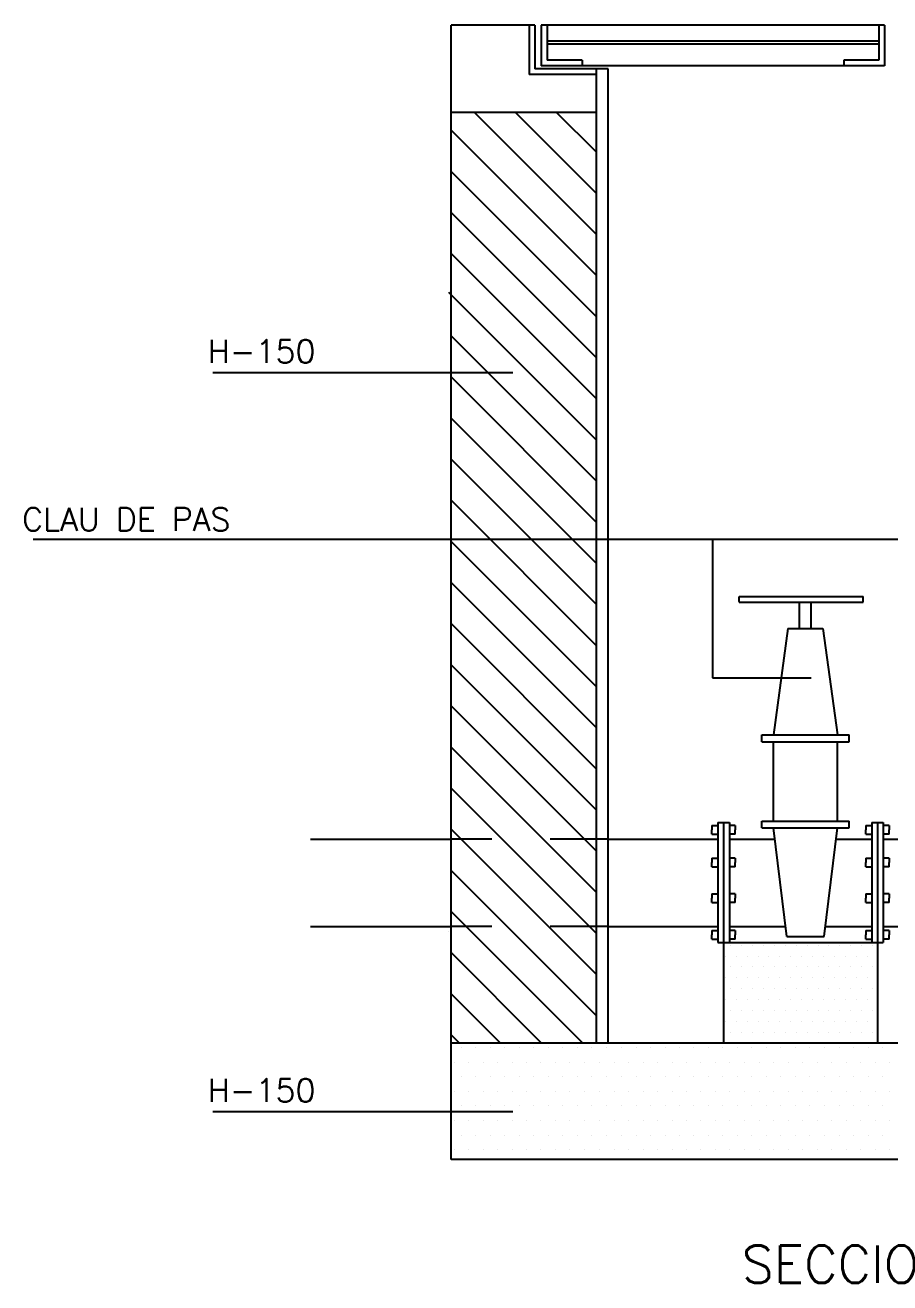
# Model space of a CAD drawing. Extents: x -0.82 to 5.77, y -0.28 to 4.33.
# Drawn here: x -0.819 to 0.667, y 2.157 to 4.32 of the extents above; entities that cross this region are included whole.
import ezdxf

# ---------------------------------------------------------------- set-up
doc = ezdxf.new("R2010")
doc.units = 0
doc.header["$LTSCALE"] = 0.1
doc.linetypes.add('HIDDEN', pattern=[0.375, 0.25, -0.125])
doc.layers.get('0').update_dxf_attribs({"linetype": 'CONTINUOUS'})
doc.styles.add('ROMANS', font='ROMANS.SHX')

# ---------------------------------------------------------------- blocks, each defined once
blk = doc.blocks.new('*X5')
at = {"color": 0}
for p, q in [((0.54375, 2.7375), (0.54375, 2.7375)), ((0.5625, 2.7375), (0.5625, 2.7375)), ((0.58125, 2.7375), (0.58125, 2.7375)), ((0.6, 2.7375), (0.6, 2.7375)), ((0.61875, 2.7375), (0.61875, 2.7375)), ((0.6375, 2.7375), (0.6375, 2.7375)), ((0.65625, 2.7375), (0.65625, 2.7375)), ((0.675, 2.7375), (0.675, 2.7375)), ((0.69375, 2.7375), (0.69375, 2.7375)), ((0.7125, 2.7375), (0.7125, 2.7375)), ((0.73125, 2.7375), (0.73125, 2.7375)), ((0.75, 2.7375), (0.75, 2.7375)), ((0.76875, 2.7375), (0.76875, 2.7375)), ((0.7875, 2.7375), (0.7875, 2.7375)), ((0.534375, 2.71875), (0.534375, 2.71875)), ((0.553125, 2.71875), (0.553125, 2.71875)), ((0.571875, 2.71875), (0.571875, 2.71875)), ((0.590625, 2.71875), (0.590625, 2.71875)), ((0.609375, 2.71875), (0.609375, 2.71875)), ((0.628125, 2.71875), (0.628125, 2.71875)), ((0.646875, 2.71875), (0.646875, 2.71875)), ((0.665625, 2.71875), (0.665625, 2.71875)), ((0.684375, 2.71875), (0.684375, 2.71875)), ((0.703125, 2.71875), (0.703125, 2.71875)), ((0.721875, 2.71875), (0.721875, 2.71875)), ((0.740625, 2.71875), (0.740625, 2.71875)), ((0.759375, 2.71875), (0.759375, 2.71875)), ((0.778125, 2.71875), (0.778125, 2.71875)), ((0.54375, 2.7), (0.54375, 2.7)), ((0.5625, 2.7), (0.5625, 2.7)), ((0.58125, 2.7), (0.58125, 2.7)), ((0.6, 2.7), (0.6, 2.7)), ((0.61875, 2.7), (0.61875, 2.7)), ((0.6375, 2.7), (0.6375, 2.7)), ((0.65625, 2.7), (0.65625, 2.7)), ((0.675, 2.7), (0.675, 2.7)), ((0.69375, 2.7), (0.69375, 2.7)), ((0.7125, 2.7), (0.7125, 2.7)), ((0.73125, 2.7), (0.73125, 2.7)), ((0.75, 2.7), (0.75, 2.7)), ((0.76875, 2.7), (0.76875, 2.7)), ((0.7875, 2.7), (0.7875, 2.7)), ((0.534375, 2.68125), (0.534375, 2.68125)), ((0.54375, 2.6625), (0.54375, 2.6625)), ((0.553125, 2.68125), (0.553125, 2.68125)), ((0.5625, 2.6625), (0.5625, 2.6625)), ((0.571875, 2.68125), (0.571875, 2.68125)), ((0.58125, 2.6625), (0.58125, 2.6625)), ((0.590625, 2.68125), (0.590625, 2.68125)), ((0.6, 2.6625), (0.6, 2.6625)), ((0.609375, 2.68125), (0.609375, 2.68125)), ((0.61875, 2.6625), (0.61875, 2.6625)), ((0.628125, 2.68125), (0.628125, 2.68125)), ((0.6375, 2.6625), (0.6375, 2.6625)), ((0.646875, 2.68125), (0.646875, 2.68125)), ((0.65625, 2.6625), (0.65625, 2.6625)), ((0.665625, 2.68125), (0.665625, 2.68125)), ((0.675, 2.6625), (0.675, 2.6625)), ((0.684375, 2.68125), (0.684375, 2.68125)), ((0.69375, 2.6625), (0.69375, 2.6625)), ((0.703125, 2.68125), (0.703125, 2.68125)), ((0.7125, 2.6625), (0.7125, 2.6625)), ((0.721875, 2.68125), (0.721875, 2.68125)), ((0.73125, 2.6625), (0.73125, 2.6625)), ((0.740625, 2.68125), (0.740625, 2.68125)), ((0.75, 2.6625), (0.75, 2.6625)), ((0.759375, 2.68125), (0.759375, 2.68125)), ((0.76875, 2.6625), (0.76875, 2.6625)), ((0.778125, 2.68125), (0.778125, 2.68125)), ((0.7875, 2.6625), (0.7875, 2.6625)), ((0.534375, 2.64375), (0.534375, 2.64375)), ((0.553125, 2.64375), (0.553125, 2.64375)), ((0.571875, 2.64375), (0.571875, 2.64375)), ((0.590625, 2.64375), (0.590625, 2.64375)), ((0.609375, 2.64375), (0.609375, 2.64375)), ((0.628125, 2.64375), (0.628125, 2.64375)), ((0.646875, 2.64375), (0.646875, 2.64375)), ((0.665625, 2.64375), (0.665625, 2.64375)), ((0.684375, 2.64375), (0.684375, 2.64375)), ((0.703125, 2.64375), (0.703125, 2.64375)), ((0.721875, 2.64375), (0.721875, 2.64375)), ((0.740625, 2.64375), (0.740625, 2.64375)), ((0.759375, 2.64375), (0.759375, 2.64375)), ((0.778125, 2.64375), (0.778125, 2.64375)), ((0.54375, 2.625), (0.54375, 2.625)), ((0.5625, 2.625), (0.5625, 2.625)), ((0.58125, 2.625), (0.58125, 2.625)), ((0.6, 2.625), (0.6, 2.625)), ((0.61875, 2.625), (0.61875, 2.625)), ((0.6375, 2.625), (0.6375, 2.625)), ((0.65625, 2.625), (0.65625, 2.625)), ((0.675, 2.625), (0.675, 2.625)), ((0.69375, 2.625), (0.69375, 2.625)), ((0.7125, 2.625), (0.7125, 2.625)), ((0.73125, 2.625), (0.73125, 2.625)), ((0.75, 2.625), (0.75, 2.625)), ((0.76875, 2.625), (0.76875, 2.625)), ((0.7875, 2.625), (0.7875, 2.625)), ((0.534375, 2.60625), (0.534375, 2.60625)), ((0.553125, 2.60625), (0.553125, 2.60625)), ((0.571875, 2.60625), (0.571875, 2.60625)), ((0.590625, 2.60625), (0.590625, 2.60625)), ((0.609375, 2.60625), (0.609375, 2.60625)), ((0.628125, 2.60625), (0.628125, 2.60625)), ((0.646875, 2.60625), (0.646875, 2.60625)), ((0.665625, 2.60625), (0.665625, 2.60625)), ((0.684375, 2.60625), (0.684375, 2.60625)), ((0.703125, 2.60625), (0.703125, 2.60625)), ((0.721875, 2.60625), (0.721875, 2.60625)), ((0.740625, 2.60625), (0.740625, 2.60625)), ((0.759375, 2.60625), (0.759375, 2.60625)), ((0.778125, 2.60625), (0.778125, 2.60625)), ((0.54375, 2.5875), (0.54375, 2.5875)), ((0.5625, 2.5875), (0.5625, 2.5875)), ((0.58125, 2.5875), (0.58125, 2.5875)), ((0.6, 2.5875), (0.6, 2.5875)), ((0.61875, 2.5875), (0.61875, 2.5875)), ((0.6375, 2.5875), (0.6375, 2.5875)), ((0.65625, 2.5875), (0.65625, 2.5875)), ((0.675, 2.5875), (0.675, 2.5875)), ((0.69375, 2.5875), (0.69375, 2.5875)), ((0.7125, 2.5875), (0.7125, 2.5875)), ((0.73125, 2.5875), (0.73125, 2.5875)), ((0.75, 2.5875), (0.75, 2.5875)), ((0.76875, 2.5875), (0.76875, 2.5875)), ((0.7875, 2.5875), (0.7875, 2.5875))]:
    blk.add_line(p, q, dxfattribs=at)

msp = doc.modelspace()

# ---------------------------------------------------------------- linework, layer by layer
for p, q in [((-0.08703, 2.58333), (-0.08703, 4.31975)), ((0.0571, 4.31975), (-0.08703, 4.31975)), ((0.0471, 4.31975), (0.0471, 4.23475)), ((0.0571, 4.31975), (0.0571, 4.24475)), ((0.65797, 4.31975), (0.06797, 4.31975)), ((0.06797, 4.31975), (0.06797, 4.24975)), ((0.07797, 4.31975), (0.07797, 4.25975)), ((0.64797, 4.31975), (0.64797, 4.25975)), ((0.65797, 4.31975), (0.65797, 4.24975)), ((0.64797, 4.29194), (0.07797, 4.29194)), ((0.64797, 4.28733), (0.07797, 4.28733)), ((0.18297, 4.24475), (0.0571, 4.24475)), ((0.65797, 4.24975), (0.06797, 4.24975)), ((0.13797, 4.25975), (0.07797, 4.25975)), ((0.13797, 4.25975), (0.13797, 4.24975)), ((0.16297, 2.56913), (0.16297, 4.24475)), ((0.18297, 2.56913), (0.18297, 4.24475)), ((0.64797, 4.25975), (0.58797, 4.25975)), ((0.58797, 4.25975), (0.58797, 4.24975)), ((0.16297, 4.23475), (0.0471, 4.23475)), ((0.16297, 4.16975), (-0.08703, 4.16975)), ((-0.08703, 2.36913), (-0.08703, 3.87001)), ((-0.49661, 3.72235), (0.0192, 3.72235)), ((1.23016, 3.43545), (-0.80566, 3.43545)), ((0.36254, 3.43545), (0.36254, 3.19743)), ((0.40791, 3.33723), (0.62114, 3.33723)), ((0.40791, 3.32723), (0.62114, 3.32723)), ((0.51201, 3.28195), (0.51201, 3.32723)), ((0.53201, 3.28195), (0.53201, 3.32723)), ((0.49201, 3.28195), (0.46701, 3.09896)), ((0.49201, 3.28195), (0.55201, 3.28195)), ((0.55201, 3.28195), (0.57701, 3.09896)), ((0.36254, 3.19743), (0.53205, 3.19743)), ((0.44701, 3.08721), (0.44701, 3.09896)), ((0.44701, 3.09896), (0.59701, 3.09896)), ((0.59701, 3.08721), (0.59701, 3.09896)), ((0.44701, 3.08721), (0.59701, 3.08721)), ((0.46701, 2.95081), (0.46701, 3.08721)), ((0.57701, 2.95081), (0.57701, 3.08721)), ((0.36126, 2.94329), (0.37126, 2.94329)), ((0.36126, 2.94329), (0.36126, 2.93579)), ((0.37126, 2.94869), (0.39126, 2.94869)), ((0.37126, 2.94869), (0.37126, 2.74225)), ((0.38126, 2.94869), (0.38126, 2.74225)), ((0.39126, 2.94869), (0.39126, 2.74225)), ((0.40126, 2.94329), (0.39126, 2.94329)), ((0.40126, 2.94329), (0.40126, 2.93579)), ((0.44701, 2.9392), (0.44701, 2.95081)), ((0.44701, 2.95081), (0.59701, 2.95081)), ((0.59701, 2.9392), (0.59701, 2.95081)), ((0.62595, 2.94329), (0.63595, 2.94329)), ((0.62595, 2.94329), (0.62595, 2.93579)), ((0.63595, 2.94869), (0.65595, 2.94869)), ((0.63595, 2.94869), (0.63595, 2.74225)), ((0.64595, 2.94869), (0.64595, 2.74225)), ((0.65595, 2.94869), (0.65595, 2.74225)), ((0.66595, 2.94329), (0.65595, 2.94329)), ((0.66595, 2.94329), (0.66595, 2.93579)), ((0.36126, 2.92829), (0.36126, 2.93579)), ((0.36126, 2.92829), (0.37126, 2.92829)), ((0.40126, 2.92829), (0.39126, 2.92829)), ((0.40126, 2.92829), (0.40126, 2.93579)), ((0.44701, 2.9392), (0.59701, 2.9392)), ((0.48983, 2.75246), (0.46701, 2.9392)), ((0.55419, 2.75246), (0.57701, 2.9392)), ((0.62595, 2.92829), (0.62595, 2.93579)), ((0.62595, 2.92829), (0.63595, 2.92829)), ((0.66595, 2.92829), (0.65595, 2.92829)), ((0.66595, 2.92829), (0.66595, 2.93579)), ((-0.32856, 2.91975), (-0.08703, 2.91975)), ((0.18297, 2.91975), (0.37126, 2.91975)), ((0.39126, 2.91975), (0.46939, 2.91975)), ((0.57463, 2.91975), (0.63595, 2.91975)), ((0.65595, 2.91975), (0.75792, 2.91975)), ((0.36126, 2.8872), (0.36126, 2.8797)), ((0.36126, 2.8872), (0.37126, 2.8872)), ((0.36126, 2.8722), (0.36126, 2.8797)), ((0.40126, 2.8872), (0.39126, 2.8872)), ((0.40126, 2.8872), (0.40126, 2.8797)), ((0.40126, 2.8722), (0.40126, 2.8797)), ((0.62595, 2.8872), (0.62595, 2.8797)), ((0.62595, 2.8872), (0.63595, 2.8872)), ((0.62595, 2.8722), (0.62595, 2.8797)), ((0.66595, 2.8872), (0.65595, 2.8872)), ((0.66595, 2.8872), (0.66595, 2.8797)), ((0.66595, 2.8722), (0.66595, 2.8797)), ((0.36126, 2.8722), (0.37126, 2.8722)), ((0.40126, 2.8722), (0.39126, 2.8722)), ((0.62595, 2.8722), (0.63595, 2.8722)), ((0.66595, 2.8722), (0.65595, 2.8722)), ((0.36126, 2.82575), (0.36126, 2.81825)), ((0.36126, 2.82575), (0.37126, 2.82575)), ((0.36126, 2.81075), (0.36126, 2.81825)), ((0.40126, 2.82575), (0.39126, 2.82575)), ((0.40126, 2.82575), (0.40126, 2.81825)), ((0.40126, 2.81075), (0.40126, 2.81825)), ((0.62595, 2.82575), (0.62595, 2.81825)), ((0.62595, 2.82575), (0.63595, 2.82575)), ((0.62595, 2.81075), (0.62595, 2.81825)), ((0.66595, 2.82575), (0.65595, 2.82575)), ((0.66595, 2.82575), (0.66595, 2.81825)), ((0.66595, 2.81075), (0.66595, 2.81825)), ((0.36126, 2.81075), (0.37126, 2.81075)), ((0.40126, 2.81075), (0.39126, 2.81075)), ((0.62595, 2.81075), (0.63595, 2.81075)), ((0.66595, 2.81075), (0.65595, 2.81075)), ((-0.32856, 2.76975), (-0.08703, 2.76975)), ((0.18297, 2.76975), (0.37126, 2.76975)), ((0.39126, 2.76975), (0.48772, 2.76975)), ((0.5563, 2.76975), (0.63595, 2.76975)), ((0.65595, 2.76975), (0.75792, 2.76975)), ((0.36126, 2.76265), (0.36126, 2.75515)), ((0.36126, 2.76265), (0.37126, 2.76265)), ((0.36126, 2.74765), (0.36126, 2.75515)), ((0.36126, 2.74765), (0.37126, 2.74765)), ((0.40126, 2.76265), (0.39126, 2.76265)), ((0.40126, 2.74765), (0.39126, 2.74765)), ((0.40126, 2.76265), (0.40126, 2.75515)), ((0.40126, 2.74765), (0.40126, 2.75515)), ((0.48983, 2.75246), (0.55419, 2.75246)), ((0.62595, 2.76265), (0.62595, 2.75515)), ((0.62595, 2.76265), (0.63595, 2.76265)), ((0.62595, 2.74765), (0.62595, 2.75515)), ((0.62595, 2.74765), (0.63595, 2.74765)), ((0.66595, 2.76265), (0.65595, 2.76265)), ((0.66595, 2.74765), (0.65595, 2.74765)), ((0.66595, 2.76265), (0.66595, 2.75515)), ((0.66595, 2.74765), (0.66595, 2.75515)), ((0.37126, 2.74225), (0.39126, 2.74225)), ((0.38126, 2.74225), (0.38126, 2.56913)), ((0.38126, 2.74225), (0.64595, 2.74225)), ((0.63595, 2.74225), (0.65595, 2.74225)), ((0.64595, 2.74225), (0.64595, 2.56913)), ((0.16297, 2.56913), (-0.08703, 2.56913)), ((0.91297, 2.56913), (0.16297, 2.56913)), ((-0.49661, 2.4514), (0.0192, 2.4514)), ((1.01297, 2.36913), (-0.08703, 2.36913))]:
    msp.add_line(p, q)
at = {"color": 0}
for p, q in [((0.16297, 3.95967), (-0.04712, 4.16975)), ((0.16297, 4.03038), (0.02359, 4.16975)), ((0.16297, 4.10109), (0.09431, 4.16975)), ((0.16297, 3.88896), (-0.08703, 4.13896)), ((0.16297, 3.81825), (-0.08703, 4.06825)), ((0.16297, 3.74754), (-0.08703, 3.99754)), ((0.16297, 3.67683), (-0.08703, 3.92683)), ((0.16297, 3.60612), (-0.0909, 3.85998)), ((0.16297, 3.53541), (-0.08703, 3.78541)), ((0.16297, 3.4647), (-0.08703, 3.7147)), ((0.16297, 3.39399), (-0.08703, 3.64399)), ((0.16297, 3.32328), (-0.08703, 3.57328)), ((0.16297, 3.25257), (-0.08703, 3.50257)), ((0.16297, 3.18186), (-0.08703, 3.43186)), ((0.16297, 3.11114), (-0.08703, 3.36114)), ((0.16297, 3.04043), (-0.08703, 3.29043)), ((0.16297, 2.96972), (-0.08703, 3.21972)), ((0.16297, 2.89901), (-0.08703, 3.14901)), ((0.16297, 2.8283), (-0.08703, 3.0783)), ((0.16297, 2.75759), (-0.08703, 3.00759)), ((0.16297, 2.68688), (-0.08703, 2.93688)), ((0.16297, 2.61617), (-0.08703, 2.86617)), ((0.13929, 2.56913), (-0.08703, 2.79546)), ((-0.09196, 2.76083), (-0.09196, 2.76083)), ((0.06858, 2.56913), (-0.08703, 2.72475)), ((-0.00213, 2.56913), (-0.08703, 2.65404)), ((-0.07284, 2.56913), (-0.08703, 2.58333)), ((-0.06949, 2.56096), (-0.06949, 2.56096)), ((-0.04449, 2.56096), (-0.04449, 2.56096)), ((-0.01949, 2.56096), (-0.01949, 2.56096)), ((0.00551, 2.56096), (0.00551, 2.56096)), ((0.03051, 2.56096), (0.03051, 2.56096)), ((0.05449, 2.56096), (0.05449, 2.56096)), ((0.07949, 2.56096), (0.07949, 2.56096)), ((0.10449, 2.56096), (0.10449, 2.56096)), ((0.12949, 2.56096), (0.12949, 2.56096)), ((0.15449, 2.56096), (0.15449, 2.56096)), ((0.18087, 2.56096), (0.18087, 2.56096)), ((0.20587, 2.56096), (0.20587, 2.56096)), ((0.23087, 2.56096), (0.23087, 2.56096)), ((0.25587, 2.56096), (0.25587, 2.56096)), ((0.28087, 2.56096), (0.28087, 2.56096)), ((0.30587, 2.56096), (0.30587, 2.56096)), ((0.32986, 2.56096), (0.32986, 2.56096)), ((0.35486, 2.56096), (0.35486, 2.56096)), ((0.37986, 2.56096), (0.37986, 2.56096)), ((0.40486, 2.56096), (0.40486, 2.56096)), ((0.42986, 2.56096), (0.42986, 2.56096)), ((0.45486, 2.56096), (0.45486, 2.56096)), ((0.47986, 2.56096), (0.47986, 2.56096)), ((0.50486, 2.56096), (0.50486, 2.56096)), ((0.52986, 2.56096), (0.52986, 2.56096)), ((0.55486, 2.56096), (0.55486, 2.56096)), ((0.57986, 2.56096), (0.57986, 2.56096)), ((0.60486, 2.56096), (0.60486, 2.56096)), ((0.62986, 2.56096), (0.62986, 2.56096)), ((0.65486, 2.56096), (0.65486, 2.56096)), ((-0.08199, 2.53596), (-0.08199, 2.53596)), ((-0.05699, 2.53596), (-0.05699, 2.53596)), ((-0.03199, 2.53596), (-0.03199, 2.53596)), ((-0.00699, 2.53596), (-0.00699, 2.53596)), ((0.01801, 2.53596), (0.01801, 2.53596)), ((0.04199, 2.53596), (0.04199, 2.53596)), ((0.06699, 2.53596), (0.06699, 2.53596)), ((0.09199, 2.53596), (0.09199, 2.53596)), ((0.11699, 2.53596), (0.11699, 2.53596)), ((0.14199, 2.53596), (0.14199, 2.53596)), ((0.16837, 2.53596), (0.16837, 2.53596)), ((0.19337, 2.53596), (0.19337, 2.53596)), ((0.21837, 2.53596), (0.21837, 2.53596)), ((0.24337, 2.53596), (0.24337, 2.53596)), ((0.26837, 2.53596), (0.26837, 2.53596)), ((0.29337, 2.53596), (0.29337, 2.53596)), ((0.31736, 2.53596), (0.31736, 2.53596)), ((0.34236, 2.53596), (0.34236, 2.53596)), ((0.36736, 2.53596), (0.36736, 2.53596)), ((0.39236, 2.53596), (0.39236, 2.53596)), ((0.41736, 2.53596), (0.41736, 2.53596)), ((0.44236, 2.53596), (0.44236, 2.53596)), ((0.46736, 2.53596), (0.46736, 2.53596)), ((0.49236, 2.53596), (0.49236, 2.53596)), ((0.51736, 2.53596), (0.51736, 2.53596)), ((0.54236, 2.53596), (0.54236, 2.53596)), ((0.56736, 2.53596), (0.56736, 2.53596)), ((0.59236, 2.53596), (0.59236, 2.53596)), ((0.61736, 2.53596), (0.61736, 2.53596)), ((0.64236, 2.53596), (0.64236, 2.53596)), ((0.66635, 2.53596), (0.66635, 2.53596)), ((-0.06949, 2.51096), (-0.06949, 2.51096)), ((-0.04449, 2.51096), (-0.04449, 2.51096)), ((-0.01949, 2.51096), (-0.01949, 2.51096)), ((0.00551, 2.51096), (0.00551, 2.51096)), ((0.03051, 2.51096), (0.03051, 2.51096)), ((0.05449, 2.51096), (0.05449, 2.51096)), ((0.07949, 2.51096), (0.07949, 2.51096)), ((0.10449, 2.51096), (0.10449, 2.51096)), ((0.12949, 2.51096), (0.12949, 2.51096)), ((0.15449, 2.51096), (0.15449, 2.51096)), ((0.18087, 2.51096), (0.18087, 2.51096)), ((0.20587, 2.51096), (0.20587, 2.51096)), ((0.23087, 2.51096), (0.23087, 2.51096)), ((0.25587, 2.51096), (0.25587, 2.51096)), ((0.28087, 2.51096), (0.28087, 2.51096)), ((0.30587, 2.51096), (0.30587, 2.51096)), ((0.32986, 2.51096), (0.32986, 2.51096)), ((0.35486, 2.51096), (0.35486, 2.51096)), ((0.37986, 2.51096), (0.37986, 2.51096)), ((0.40486, 2.51096), (0.40486, 2.51096)), ((0.42986, 2.51096), (0.42986, 2.51096)), ((0.45486, 2.51096), (0.45486, 2.51096)), ((0.47986, 2.51096), (0.47986, 2.51096)), ((0.50486, 2.51096), (0.50486, 2.51096)), ((0.52986, 2.51096), (0.52986, 2.51096)), ((0.55486, 2.51096), (0.55486, 2.51096)), ((0.57986, 2.51096), (0.57986, 2.51096)), ((0.60486, 2.51096), (0.60486, 2.51096)), ((0.62986, 2.51096), (0.62986, 2.51096)), ((0.65486, 2.51096), (0.65486, 2.51096)), ((-0.08199, 2.48596), (-0.08199, 2.48596)), ((-0.05699, 2.48596), (-0.05699, 2.48596)), ((-0.03199, 2.48596), (-0.03199, 2.48596)), ((-0.00699, 2.48596), (-0.00699, 2.48596)), ((0.01801, 2.48596), (0.01801, 2.48596)), ((0.04199, 2.48596), (0.04199, 2.48596)), ((0.06699, 2.48596), (0.06699, 2.48596)), ((0.09199, 2.48596), (0.09199, 2.48596)), ((0.11699, 2.48596), (0.11699, 2.48596)), ((0.14199, 2.48596), (0.14199, 2.48596)), ((0.16837, 2.48596), (0.16837, 2.48596)), ((0.19337, 2.48596), (0.19337, 2.48596)), ((0.21837, 2.48596), (0.21837, 2.48596)), ((0.24337, 2.48596), (0.24337, 2.48596)), ((0.26837, 2.48596), (0.26837, 2.48596)), ((0.29337, 2.48596), (0.29337, 2.48596)), ((0.31736, 2.48596), (0.31736, 2.48596)), ((0.34236, 2.48596), (0.34236, 2.48596)), ((0.36736, 2.48596), (0.36736, 2.48596)), ((0.39236, 2.48596), (0.39236, 2.48596)), ((0.41736, 2.48596), (0.41736, 2.48596)), ((0.44236, 2.48596), (0.44236, 2.48596)), ((0.46736, 2.48596), (0.46736, 2.48596)), ((0.49236, 2.48596), (0.49236, 2.48596)), ((0.51736, 2.48596), (0.51736, 2.48596)), ((0.54236, 2.48596), (0.54236, 2.48596)), ((0.56736, 2.48596), (0.56736, 2.48596)), ((0.59236, 2.48596), (0.59236, 2.48596)), ((0.61736, 2.48596), (0.61736, 2.48596)), ((0.64236, 2.48596), (0.64236, 2.48596)), ((0.66635, 2.48596), (0.66635, 2.48596)), ((-0.06949, 2.46096), (-0.06949, 2.46096)), ((-0.04449, 2.46096), (-0.04449, 2.46096)), ((-0.01949, 2.46096), (-0.01949, 2.46096)), ((0.00551, 2.46096), (0.00551, 2.46096)), ((0.03051, 2.46096), (0.03051, 2.46096)), ((0.05449, 2.46096), (0.05449, 2.46096)), ((0.07949, 2.46096), (0.07949, 2.46096)), ((0.10449, 2.46096), (0.10449, 2.46096)), ((0.12949, 2.46096), (0.12949, 2.46096)), ((0.15449, 2.46096), (0.15449, 2.46096)), ((0.18087, 2.46096), (0.18087, 2.46096)), ((0.20587, 2.46096), (0.20587, 2.46096)), ((0.23087, 2.46096), (0.23087, 2.46096)), ((0.25587, 2.46096), (0.25587, 2.46096)), ((0.28087, 2.46096), (0.28087, 2.46096)), ((0.30587, 2.46096), (0.30587, 2.46096)), ((0.32986, 2.46096), (0.32986, 2.46096)), ((0.35486, 2.46096), (0.35486, 2.46096)), ((0.37986, 2.46096), (0.37986, 2.46096)), ((0.40486, 2.46096), (0.40486, 2.46096)), ((0.42986, 2.46096), (0.42986, 2.46096)), ((0.45486, 2.46096), (0.45486, 2.46096)), ((0.47986, 2.46096), (0.47986, 2.46096)), ((0.50486, 2.46096), (0.50486, 2.46096)), ((0.52986, 2.46096), (0.52986, 2.46096)), ((0.55486, 2.46096), (0.55486, 2.46096)), ((0.57986, 2.46096), (0.57986, 2.46096)), ((0.60486, 2.46096), (0.60486, 2.46096)), ((0.62986, 2.46096), (0.62986, 2.46096)), ((0.65486, 2.46096), (0.65486, 2.46096)), ((-0.08199, 2.43596), (-0.08199, 2.43596)), ((-0.05699, 2.43596), (-0.05699, 2.43596)), ((-0.03199, 2.43596), (-0.03199, 2.43596)), ((-0.00699, 2.43596), (-0.00699, 2.43596)), ((0.01801, 2.43596), (0.01801, 2.43596)), ((0.04199, 2.43596), (0.04199, 2.43596)), ((0.06699, 2.43596), (0.06699, 2.43596)), ((0.09199, 2.43596), (0.09199, 2.43596)), ((0.11699, 2.43596), (0.11699, 2.43596)), ((0.14199, 2.43596), (0.14199, 2.43596)), ((0.16837, 2.43596), (0.16837, 2.43596)), ((0.19337, 2.43596), (0.19337, 2.43596)), ((0.21837, 2.43596), (0.21837, 2.43596)), ((0.24337, 2.43596), (0.24337, 2.43596)), ((0.26837, 2.43596), (0.26837, 2.43596)), ((0.29337, 2.43596), (0.29337, 2.43596)), ((0.31736, 2.43596), (0.31736, 2.43596)), ((0.34236, 2.43596), (0.34236, 2.43596)), ((0.36736, 2.43596), (0.36736, 2.43596)), ((0.39236, 2.43596), (0.39236, 2.43596)), ((0.41736, 2.43596), (0.41736, 2.43596)), ((0.44236, 2.43596), (0.44236, 2.43596)), ((0.46736, 2.43596), (0.46736, 2.43596)), ((0.49236, 2.43596), (0.49236, 2.43596)), ((0.51736, 2.43596), (0.51736, 2.43596)), ((0.54236, 2.43596), (0.54236, 2.43596)), ((0.56736, 2.43596), (0.56736, 2.43596)), ((0.59236, 2.43596), (0.59236, 2.43596)), ((0.61736, 2.43596), (0.61736, 2.43596)), ((0.64236, 2.43596), (0.64236, 2.43596)), ((0.66635, 2.43596), (0.66635, 2.43596)), ((-0.06949, 2.41096), (-0.06949, 2.41096)), ((-0.04449, 2.41096), (-0.04449, 2.41096)), ((-0.01949, 2.41096), (-0.01949, 2.41096)), ((0.00551, 2.41096), (0.00551, 2.41096)), ((0.03051, 2.41096), (0.03051, 2.41096)), ((0.05449, 2.41096), (0.05449, 2.41096)), ((0.07949, 2.41096), (0.07949, 2.41096)), ((0.10449, 2.41096), (0.10449, 2.41096)), ((0.12949, 2.41096), (0.12949, 2.41096)), ((0.15449, 2.41096), (0.15449, 2.41096)), ((0.18087, 2.41096), (0.18087, 2.41096)), ((0.20587, 2.41096), (0.20587, 2.41096)), ((0.23087, 2.41096), (0.23087, 2.41096)), ((0.25587, 2.41096), (0.25587, 2.41096)), ((0.28087, 2.41096), (0.28087, 2.41096)), ((0.30587, 2.41096), (0.30587, 2.41096)), ((0.32986, 2.41096), (0.32986, 2.41096)), ((0.35486, 2.41096), (0.35486, 2.41096)), ((0.37986, 2.41096), (0.37986, 2.41096)), ((0.40486, 2.41096), (0.40486, 2.41096)), ((0.42986, 2.41096), (0.42986, 2.41096)), ((0.45486, 2.41096), (0.45486, 2.41096)), ((0.47986, 2.41096), (0.47986, 2.41096)), ((0.50486, 2.41096), (0.50486, 2.41096)), ((0.52986, 2.41096), (0.52986, 2.41096)), ((0.55486, 2.41096), (0.55486, 2.41096)), ((0.57986, 2.41096), (0.57986, 2.41096)), ((0.60486, 2.41096), (0.60486, 2.41096)), ((0.62986, 2.41096), (0.62986, 2.41096)), ((0.65486, 2.41096), (0.65486, 2.41096)), ((-0.08199, 2.38596), (-0.08199, 2.38596)), ((-0.05699, 2.38596), (-0.05699, 2.38596)), ((-0.03199, 2.38596), (-0.03199, 2.38596)), ((-0.00699, 2.38596), (-0.00699, 2.38596)), ((0.01801, 2.38596), (0.01801, 2.38596)), ((0.04199, 2.38596), (0.04199, 2.38596)), ((0.06699, 2.38596), (0.06699, 2.38596)), ((0.09199, 2.38596), (0.09199, 2.38596)), ((0.11699, 2.38596), (0.11699, 2.38596)), ((0.14199, 2.38596), (0.14199, 2.38596)), ((0.16837, 2.38596), (0.16837, 2.38596)), ((0.19337, 2.38596), (0.19337, 2.38596)), ((0.21837, 2.38596), (0.21837, 2.38596)), ((0.24337, 2.38596), (0.24337, 2.38596)), ((0.26837, 2.38596), (0.26837, 2.38596)), ((0.29337, 2.38596), (0.29337, 2.38596)), ((0.31736, 2.38596), (0.31736, 2.38596)), ((0.34236, 2.38596), (0.34236, 2.38596)), ((0.36736, 2.38596), (0.36736, 2.38596)), ((0.39236, 2.38596), (0.39236, 2.38596)), ((0.41736, 2.38596), (0.41736, 2.38596)), ((0.44236, 2.38596), (0.44236, 2.38596)), ((0.46736, 2.38596), (0.46736, 2.38596)), ((0.49236, 2.38596), (0.49236, 2.38596)), ((0.51736, 2.38596), (0.51736, 2.38596)), ((0.54236, 2.38596), (0.54236, 2.38596)), ((0.56736, 2.38596), (0.56736, 2.38596)), ((0.59236, 2.38596), (0.59236, 2.38596)), ((0.61736, 2.38596), (0.61736, 2.38596)), ((0.64236, 2.38596), (0.64236, 2.38596)), ((0.66635, 2.38596), (0.66635, 2.38596))]:
    msp.add_line(p, q, dxfattribs=at)
at = {"linetype": 'HIDDEN'}
for p, q in [((0.18297, 2.91975), (-0.08703, 2.91975)), ((0.18297, 2.76975), (-0.08703, 2.76975))]:
    msp.add_line(p, q, dxfattribs=at)
for start, end in [(177.31496, 182.68504), (357.31496, 2.68504)]:
    msp.add_arc((0.51452, 3.33223), 0.10673, start, end)

# ---------------------------------------------------------------- block references
msp.add_blockref('*X5', (-0.15, 0))

# ---------------------------------------------------------------- texts
at = {"style": 'ROMANS'}
for s, height, p in [('H-150', 0.04, (-0.50547, 3.73874)), ('CLAU DE PAS', 0.04, (-0.82453, 3.4499)), ('H-150', 0.04, (-0.50547, 2.46779)), ('SECCIO ', 0.064, (0.41277, 2.15677))]:
    msp.add_text(s, height=height, dxfattribs=at).set_placement(p)

doc.saveas('drawing.dxf')
